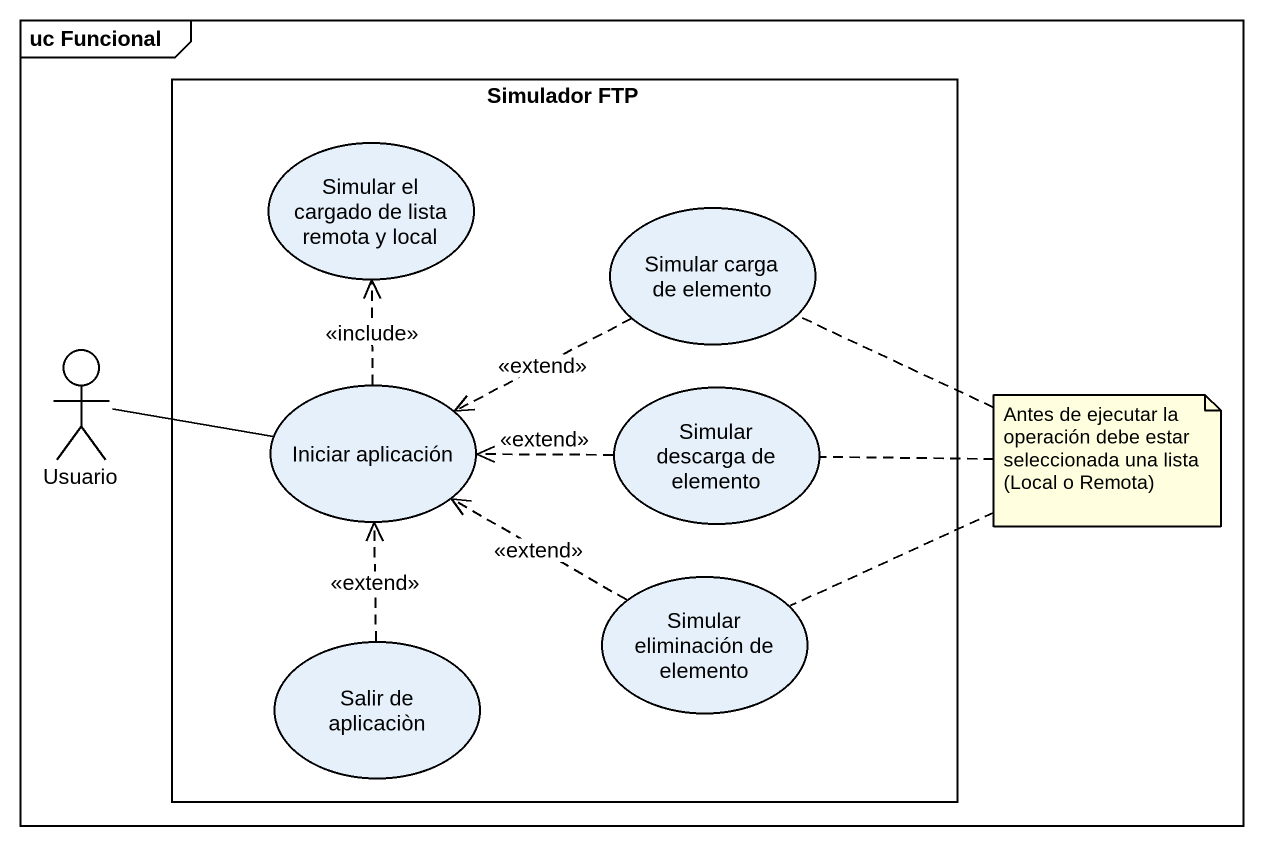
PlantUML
@startuml
mainframe uc Funcional
rectangle "Simulador FTP" as Simulador_FTP {
  usecase "Simular el cargado de lista remota y local" as Simular_el_cargado_de_lista
  usecase "Simular carga de elemento" as Simular_carga_de_elemento
  usecase "Iniciar aplicación" as Iniciar_aplicación
  usecase "Simular descarga de elemento" as Simular_descarga_de_elemento
  usecase "Salir de aplicaciòn" as Salir_de_aplicaciòn
  usecase "Simular eliminación de elemento" as Simular_eliminación_de
}
actor Usuario
Simular_carga_de_elemento .left.> Iniciar_aplicación : <<extend>>
Usuario -right- Iniciar_aplicación
Iniciar_aplicación .up.> Simular_el_cargado_de_lista : <<include>>
Simular_descarga_de_elemento .left.> Iniciar_aplicación : <<extend>>
Salir_de_aplicaciòn .up.> Iniciar_aplicación : <<extend>>
Simular_eliminación_de .left.> Iniciar_aplicación : <<extend>>
note as N1
  Antes de ejecutar la operación debe estar seleccionada una lista (Local o Remota)
end note
N1 .. Simular_carga_de_elemento
N1 .. Simular_descarga_de_elemento
N1 .. Simular_eliminación_de
@enduml
